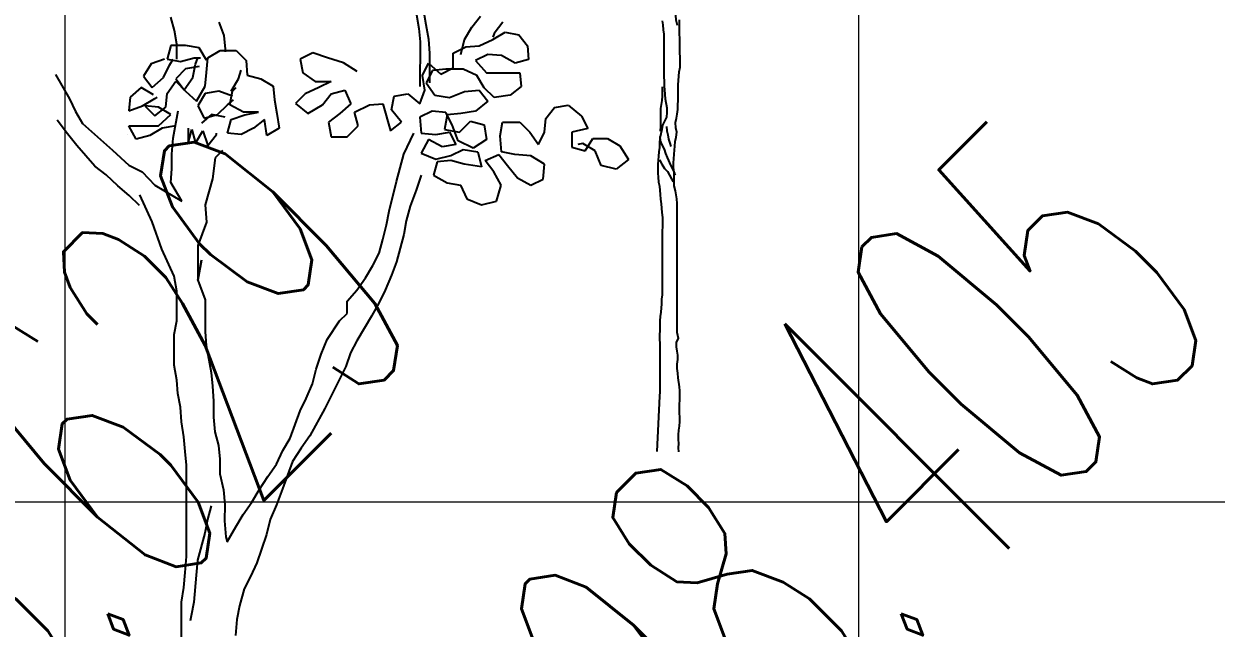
# Model space of a CAD drawing. Header units: millimetres. Extents: x 684983 to 685377, y 990360 to 990509.
# Drawn here: x 685053.91 to 685056.915, y 990445.721 to 990447.243 of the extents above; entities that cross this region are included whole.
import ezdxf

# ---------------------------------------------------------------- set-up
doc = ezdxf.new("R2010")
doc.units = ezdxf.units.MM
doc.header["$PDMODE"] = 35
doc.header["$PDSIZE"] = 0.2
for name, color, linetype in [('ANJILI', 7, 'Continuous'), ('dim', 7, 'Continuous'), ('MAHAGONY', 7, 'Continuous')]:
    doc.layers.add(name, color=color, linetype=linetype)
doc.layers.add('grid', color=8, linetype='Continuous', lineweight=9)
doc.layers.add('GRID LEVELS', color=7, linetype='Continuous', lineweight=13)
doc.styles.add('DIM', font='ARIALN.TTF', dxfattribs={"width": 0.8, "height": 1})
doc.styles.get("Standard").update_dxf_attribs({"font": 'RomanS'})
doc.dimstyles.get("Standard").update_dxf_attribs({"dimtxt": 1, "dimasz": 0.18, "dimexe": 0.18, "dimexo": 0.0625, "dimgap": 0.09, "dimtad": 0, "dimrnd": 0.05, "dimzin": 0, "dimdsep": 46, "dimtxsty": 'DIM', "dimcen": 0.09, "dimse1": 1, "dimse2": 1, "dimsd1": 1, "dimsd2": 1, "dimadec": 0, "dimazin": 0, "dimtfac": 1, "dimtix": 1, "dimtofl": 0, "dimtmove": 2, "dimatfit": 3, "dimfxl": 0, "dimtolj": 1, "dimtzin": 0, "dimarcsym": 0})

# ---------------------------------------------------------------- blocks, each defined once
blk = doc.blocks.new('*D27')
at = {"layer": 'Defpoints', "color": 0, "transparency": 16777216}
for p in [(685056.3962, 990448.8721), (685056.142, 990447.83), (685075.2439, 990443.1706)]:
    blk.add_point(p, dxfattribs=at)
at = {"layer": 'dim', "color": 0, "transparency": 16777216, "insert": (685065.9471, 990446.5424), "char_height": 1, "attachment_point": 5, "rotation": 346.2918, "style": 'DIM'}
blk.add_mtext('\\A1;19.65', dxfattribs=at)
blk = doc.blocks.new('seee')
at = {"color": 84}
for p, q in [((11632.51, -2984.79, 6505.24), (11632.96, -2987.26, 6505.24)), ((11634.3, -2986.59, 6505.24), (11633.86, -2984.12, 6505.24)), ((11642.6, -2987.05, 6505.24), (11644.17, -2985.03, 6505.24)), ((11588.54, -2987.67, 6505.24), (11587.87, -2985.2, 6505.24)), ((11596.61, -2986.11, 6505.24), (11597.51, -2988.58, 6505.24)), ((11632.96, -2987.26, 6505.24), (11633.18, -2989.73, 6505.24)), ((11634.75, -2989.28, 6505.24), (11634.3, -2986.59, 6505.24)), ((11641.25, -2989.29, 6505.24), (11642.6, -2987.05, 6505.24)), ((11648.21, -2986.15, 6505.24), (11646.64, -2988.17, 6505.24)), ((11588.98, -2990.14, 6505.24), (11588.54, -2987.67, 6505.24)), ((11597.51, -2988.58, 6505.24), (11597.73, -2991.04, 6505.24)), ((11634.97, -2991.75, 6505.24), (11634.75, -2989.28, 6505.24)), ((11640.58, -2991.98, 6505.24), (11641.25, -2989.29, 6505.24)), ((11643.95, -2990.41, 6505.24), (11646.41, -2989.29, 6505.24)), ((11646.41, -2989.29, 6505.24), (11648.66, -2987.95, 6505.24)), ((11646.64, -2988.17, 6505.24), (11646.41, -2988.85, 6505.24)), ((11648.66, -2987.95, 6505.24), (11651.13, -2988.4, 6505.24)), ((11651.13, -2988.4, 6505.24), (11652.69, -2990.42, 6505.24)), ((11587.86, -2990.36, 6505.24), (11587.19, -2992.83, 6505.24)), ((11590.55, -2990.36, 6505.24), (11587.86, -2990.36, 6505.24)), ((11588.98, -2992.83, 6505.24), (11588.98, -2990.14, 6505.24)), ((11593.02, -2990.82, 6505.24), (11590.55, -2990.36, 6505.24)), ((11594.36, -2993.06, 6505.24), (11593.02, -2990.82, 6505.24)), ((11594.59, -2992.61, 6505.24), (11596.83, -2991.27, 6505.24)), ((11596.83, -2991.27, 6505.24), (11599.75, -2991.27, 6505.24)), ((11597.73, -2991.04, 6505.24), (11597.73, -2991.49, 6505.24)), ((11599.75, -2991.27, 6505.24), (11601.54, -2993.07, 6505.24)), ((11633.18, -2989.73, 6505.24), (11633.17, -2997.81, 6505.24)), ((11639.23, -2991.76, 6505.24), (11641.48, -2990.64, 6505.24)), ((11641.48, -2990.64, 6505.24), (11643.95, -2990.41, 6505.24)), ((11652.69, -2990.42, 6505.24), (11652.92, -2992.89, 6505.24)), ((11584.27, -2993.72, 6505.24), (11582.92, -2995.97, 6505.24)), ((11586.74, -2992.83, 6505.24), (11584.27, -2993.72, 6505.24)), ((11587.19, -2992.83, 6505.24), (11589.65, -2993.28, 6505.24)), ((11587.63, -2993.95, 6505.24), (11588.31, -2992.83, 6505.24)), ((11589.65, -2993.28, 6505.24), (11592.12, -2992.61, 6505.24)), ((11591.89, -2996.2, 6505.24), (11592.35, -2993.73, 6505.24)), ((11592.12, -2992.61, 6505.24), (11593.24, -2992.61, 6505.24)), ((11592.35, -2993.73, 6505.24), (11592.79, -2992.61, 6505.24)), ((11594.36, -2995.3, 6505.24), (11594.59, -2992.61, 6505.24)), ((11601.54, -2993.07, 6505.24), (11601.77, -2995.76, 6505.24)), ((11613.66, -2991.73, 6505.24), (11611.41, -2992.85, 6505.24)), ((11611.41, -2992.85, 6505.24), (11611.86, -2995.32, 6505.24)), ((11616.35, -2992.63, 6505.24), (11613.66, -2991.73, 6505.24)), ((11619.27, -2993.53, 6505.24), (11616.35, -2992.63, 6505.24)), ((11621.73, -2995.1, 6505.24), (11619.27, -2993.53, 6505.24)), ((11633.62, -2995.79, 6505.24), (11634.74, -2993.55, 6505.24)), ((11634.74, -2993.55, 6505.24), (11636.99, -2995.57, 6505.24)), ((11634.97, -2997.14, 6505.24), (11634.97, -2991.75, 6505.24)), ((11639.23, -2994.45, 6505.24), (11639.23, -2991.76, 6505.24)), ((11645.51, -2991.99, 6505.24), (11643.27, -2993.1, 6505.24)), ((11643.27, -2993.1, 6505.24), (11645.29, -2995.35, 6505.24)), ((11647.98, -2992.21, 6505.24), (11645.51, -2991.99, 6505.24)), ((11650.45, -2993.56, 6505.24), (11647.98, -2992.21, 6505.24)), ((11652.92, -2992.89, 6505.24), (11650.45, -2993.56, 6505.24)), ((11566.92, -2995.64, 6505.24), (11569.47, -3000.08, 6505.24)), ((11582.92, -2995.97, 6505.24), (11584.49, -2997.99, 6505.24)), ((11586.51, -2996.19, 6505.24), (11587.63, -2993.95, 6505.24)), ((11590.55, -2994.63, 6505.24), (11588.75, -2996.42, 6505.24)), ((11593.02, -2994.18, 6505.24), (11590.55, -2994.63, 6505.24)), ((11594.14, -2997.77, 6505.24), (11594.36, -2995.3, 6505.24)), ((11600.19, -2996.43, 6505.24), (11600.64, -2994.86, 6505.24)), ((11601.77, -2995.76, 6505.24), (11604.23, -2996.43, 6505.24)), ((11611.86, -2995.32, 6505.24), (11614.1, -2996.89, 6505.24)), ((11634.07, -2998.48, 6505.24), (11633.62, -2995.79, 6505.24)), ((11635.42, -2994.89, 6505.24), (11634.29, -2997.13, 6505.24)), ((11637.88, -2994.67, 6505.24), (11635.42, -2994.89, 6505.24)), ((11636.99, -2995.57, 6505.24), (11639.23, -2994.45, 6505.24)), ((11641.03, -2994.67, 6505.24), (11637.88, -2994.67, 6505.24)), ((11643.49, -2995.8, 6505.24), (11641.03, -2994.67, 6505.24)), ((11644.84, -2998.04, 6505.24), (11643.49, -2995.8, 6505.24)), ((11645.29, -2995.35, 6505.24), (11651.34, -2995.36, 6505.24)), ((11651.34, -2995.36, 6505.24), (11651.57, -2997.82, 6505.24)), ((11582.47, -2997.98, 6505.24), (11580.45, -2999.78, 6505.24)), ((11584.71, -2999.33, 6505.24), (11582.47, -2997.98, 6505.24)), ((11584.49, -2997.99, 6505.24), (11586.51, -2996.19, 6505.24)), ((11587.18, -2999.11, 6505.24), (11588.75, -2996.87, 6505.24)), ((11588.75, -2996.42, 6505.24), (11590.32, -2998.44, 6505.24)), ((11588.75, -2996.87, 6505.24), (11590.55, -2998.66, 6505.24)), ((11590.32, -2998.44, 6505.24), (11591.89, -2996.2, 6505.24)), ((11592.56, -3000.46, 6505.24), (11594.14, -2997.77, 6505.24)), ((11598.85, -2998.67, 6505.24), (11600.19, -2996.43, 6505.24)), ((11599.07, -2998.67, 6505.24), (11599.74, -2998, 6505.24)), ((11604.23, -2996.43, 6505.24), (11606.47, -2997.78, 6505.24)), ((11606.47, -2997.78, 6505.24), (11606.7, -3000.25, 6505.24)), ((11614.77, -2998.01, 6505.24), (11612.31, -2999.13, 6505.24)), ((11614.1, -2996.89, 6505.24), (11617.02, -2996.89, 6505.24)), ((11617.02, -2996.89, 6505.24), (11614.77, -2998.01, 6505.24)), ((11634.29, -2997.13, 6505.24), (11635.86, -2999.38, 6505.24)), ((11646.63, -2999.84, 6505.24), (11644.84, -2998.04, 6505.24)), ((11651.57, -2997.82, 6505.24), (11649.55, -2999.39, 6505.24)), ((11569.47, -3000.08, 6505.24), (11570.53, -3002.35, 6505.24)), ((11580.45, -2999.78, 6505.24), (11580.22, -3002.24, 6505.24)), ((11582.69, -3001.35, 6505.24), (11584.94, -3000.01, 6505.24)), ((11584.94, -3000.01, 6505.24), (11585.39, -2999.78, 6505.24)), ((11586.95, -3001.58, 6505.24), (11587.18, -2999.11, 6505.24)), ((11590.55, -2998.66, 6505.24), (11592.56, -3000.46, 6505.24)), ((11594.13, -2999.12, 6505.24), (11592.79, -3001.36, 6505.24)), ((11596.6, -2998.67, 6505.24), (11594.13, -2999.12, 6505.24)), ((11599.07, -2999.57, 6505.24), (11596.6, -2998.67, 6505.24)), ((11598.17, -3001.14, 6505.24), (11599.29, -3000.24, 6505.24)), ((11598.62, -3001.14, 6505.24), (11599.07, -2998.67, 6505.24)), ((11606.7, -3000.25, 6505.24), (11607.14, -3002.72, 6505.24)), ((11612.31, -2999.13, 6505.24), (11610.51, -3000.93, 6505.24)), ((11615.44, -3001.16, 6505.24), (11617.02, -2999.14, 6505.24)), ((11617.02, -2999.14, 6505.24), (11619.49, -2998.47, 6505.24)), ((11619.49, -2998.47, 6505.24), (11620.6, -3000.94, 6505.24)), ((11628.01, -3002.06, 6505.24), (11628.46, -2999.6, 6505.24)), ((11628.46, -2999.6, 6505.24), (11630.93, -2999.15, 6505.24)), ((11630.93, -2999.15, 6505.24), (11633.17, -3000.95, 6505.24)), ((11633.17, -3000.95, 6505.24), (11634.07, -2998.48, 6505.24)), ((11635.86, -2999.38, 6505.24), (11638.55, -2999.83, 6505.24)), ((11638.55, -2999.83, 6505.24), (11641.25, -2998.71, 6505.24)), ((11641.25, -2998.71, 6505.24), (11643.94, -2998.49, 6505.24)), ((11643.94, -2998.49, 6505.24), (11645.51, -3000.51, 6505.24)), ((11649.55, -2999.39, 6505.24), (11646.63, -2999.84, 6505.24)), ((11570.53, -3002.35, 6505.24), (11571.8, -3004.57, 6505.24)), ((11580.22, -3002.24, 6505.24), (11582.69, -3001.35, 6505.24)), ((11585.61, -3001.58, 6505.24), (11583.14, -3001.35, 6505.24)), ((11583.14, -3001.35, 6505.24), (11584.93, -3003.15, 6505.24)), ((11584.93, -3003.15, 6505.24), (11586.95, -3001.58, 6505.24)), ((11587.85, -3002.92, 6505.24), (11585.61, -3001.58, 6505.24)), ((11588.29, -3007.19, 6505.24), (11589.2, -3002.25, 6505.24)), ((11592.79, -3001.36, 6505.24), (11593.91, -3003.6, 6505.24)), ((11596.37, -3002.93, 6505.24), (11598.17, -3001.14, 6505.24)), ((11601.09, -3002.49, 6505.24), (11598.62, -3001.14, 6505.24)), ((11603.78, -3002.49, 6505.24), (11601.09, -3002.49, 6505.24)), ((11601.31, -3002.94, 6505.24), (11603.78, -3002.49, 6505.24)), ((11610.51, -3000.93, 6505.24), (11612.75, -3002.72, 6505.24)), ((11612.75, -3002.72, 6505.24), (11615.44, -3001.16, 6505.24)), ((11620.6, -3000.94, 6505.24), (11618.58, -3002.73, 6505.24)), ((11621.28, -3002.51, 6505.24), (11623.97, -3001.16, 6505.24)), ((11623.97, -3001.16, 6505.24), (11626.44, -3000.94, 6505.24)), ((11626.44, -3000.94, 6505.24), (11627.78, -3005.88, 6505.24)), ((11629.8, -3004.31, 6505.24), (11628.01, -3002.06, 6505.24)), ((11635.41, -3002.3, 6505.24), (11633.17, -3003.42, 6505.24)), ((11637.88, -3002.52, 6505.24), (11635.41, -3002.3, 6505.24)), ((11643.26, -3002.3, 6505.24), (11640.57, -3002.75, 6505.24)), ((11645.51, -3000.51, 6505.24), (11643.26, -3002.3, 6505.24)), ((11656.05, -3003.66, 6505.24), (11657.62, -3001.64, 6505.24)), ((11657.62, -3001.64, 6505.24), (11660.09, -3001.2, 6505.24)), ((11660.09, -3001.2, 6505.24), (11662.55, -3003.22, 6505.24)), ((11569.05, -3006.45, 6505.24), (11567.22, -3003.91, 6505.24)), ((11571.8, -3004.57, 6505.24), (11577.24, -3009.41, 6505.24)), ((11585.6, -3004.94, 6505.24), (11587.85, -3002.92, 6505.24)), ((11595.25, -3002.93, 6505.24), (11593.46, -3004.5, 6505.24)), ((11593.91, -3003.6, 6505.24), (11596.37, -3002.93, 6505.24)), ((11597.72, -3003.38, 6505.24), (11595.25, -3002.93, 6505.24)), ((11598.17, -3006.3, 6505.24), (11598.84, -3003.83, 6505.24)), ((11598.84, -3003.83, 6505.24), (11601.31, -3002.94, 6505.24)), ((11604.9, -3003.84, 6505.24), (11602.88, -3005.41, 6505.24)), ((11605.34, -3006.75, 6505.24), (11604.9, -3003.84, 6505.24)), ((11607.14, -3002.72, 6505.24), (11607.59, -3005.41, 6505.24)), ((11618.58, -3002.73, 6505.24), (11616.56, -3004.3, 6505.24)), ((11616.56, -3004.3, 6505.24), (11617.01, -3006.99, 6505.24)), ((11621.95, -3004.98, 6505.24), (11621.28, -3002.51, 6505.24)), ((11627.78, -3005.88, 6505.24), (11629.8, -3004.31, 6505.24)), ((11633.17, -3003.42, 6505.24), (11633.39, -3006.33, 6505.24)), ((11638.1, -3002.97, 6505.24), (11637.65, -3005.66, 6505.24)), ((11639, -3004.77, 6505.24), (11637.88, -3002.52, 6505.24)), ((11640.57, -3002.75, 6505.24), (11638.1, -3002.97, 6505.24)), ((11640.34, -3006.11, 6505.24), (11642.36, -3004.1, 6505.24)), ((11642.36, -3004.1, 6505.24), (11644.83, -3004.77, 6505.24)), ((11647.74, -3006.79, 6505.24), (11648.2, -3004.33, 6505.24)), ((11648.2, -3004.33, 6505.24), (11651.34, -3004.33, 6505.24)), ((11651.34, -3004.33, 6505.24), (11653.13, -3006.13, 6505.24)), ((11655.82, -3006.13, 6505.24), (11656.05, -3003.66, 6505.24)), ((11662.55, -3003.22, 6505.24), (11663.67, -3005.46, 6505.24)), ((11570.76, -3008.55, 6505.24), (11569.05, -3006.45, 6505.24)), ((11579.99, -3006.51, 6505.24), (11579.99, -3006.51, 6505.24)), ((11581.56, -3007.41, 6505.24), (11580.22, -3004.94, 6505.24)), ((11580.22, -3004.94, 6505.24), (11585.6, -3004.94, 6505.24)), ((11584.03, -3006.74, 6505.24), (11581.56, -3007.41, 6505.24)), ((11586.28, -3005.39, 6505.24), (11584.03, -3006.74, 6505.24)), ((11588.75, -3004.94, 6505.24), (11586.28, -3005.39, 6505.24)), ((11590.99, -3005.4, 6505.24), (11590.99, -3008.09, 6505.24)), ((11590.99, -3008.09, 6505.24), (11591.66, -3005.62, 6505.24)), ((11591.66, -3005.62, 6505.24), (11592.33, -3008.09, 6505.24)), ((11592.33, -3008.09, 6505.24), (11593.68, -3005.85, 6505.24)), ((11593.68, -3005.85, 6505.24), (11594.57, -3008.54, 6505.24)), ((11594.57, -3008.54, 6505.24), (11596.15, -3006.52, 6505.24)), ((11596.15, -3006.52, 6505.24), (11596.15, -3006.3, 6505.24)), ((11600.63, -3006.53, 6505.24), (11598.17, -3006.3, 6505.24)), ((11602.88, -3005.41, 6505.24), (11600.63, -3006.53, 6505.24)), ((11607.59, -3005.41, 6505.24), (11605.34, -3006.75, 6505.24)), ((11619.93, -3006.99, 6505.24), (11621.95, -3004.98, 6505.24)), ((11630.24, -3010.14, 6505.24), (11632.04, -3006.33, 6505.24)), ((11633.39, -3006.33, 6505.24), (11636.08, -3006.56, 6505.24)), ((11636.08, -3006.56, 6505.24), (11638.55, -3006.11, 6505.24)), ((11637.65, -3005.66, 6505.24), (11640.34, -3006.11, 6505.24)), ((11638.55, -3006.11, 6505.24), (11639.67, -3008.36, 6505.24)), ((11640.12, -3007.68, 6505.24), (11639, -3004.77, 6505.24)), ((11644.83, -3004.77, 6505.24), (11645.28, -3007.46, 6505.24)), ((11647.97, -3009.71, 6505.24), (11647.74, -3006.79, 6505.24)), ((11653.13, -3006.13, 6505.24), (11654.7, -3008.37, 6505.24)), ((11654.7, -3008.37, 6505.24), (11655.82, -3006.13, 6505.24)), ((11660.76, -3006.13, 6505.24), (11660.75, -3008.82, 6505.24)), ((11663.67, -3005.46, 6505.24), (11660.76, -3006.13, 6505.24)), ((11574.06, -3012.32, 6505.24), (11570.76, -3008.55, 6505.24)), ((11588.07, -3010.1, 6505.24), (11588.29, -3007.19, 6505.24)), ((11617.01, -3006.99, 6505.24), (11619.93, -3006.99, 6505.24)), ((11634.73, -3007.45, 6505.24), (11633.38, -3009.92, 6505.24)), ((11637.2, -3008.8, 6505.24), (11634.73, -3007.45, 6505.24)), ((11639.67, -3008.36, 6505.24), (11637.2, -3008.8, 6505.24)), ((11642.81, -3009.03, 6505.24), (11640.12, -3007.68, 6505.24)), ((11645.28, -3007.46, 6505.24), (11642.81, -3009.03, 6505.24)), ((11660.75, -3008.82, 6505.24), (11663.22, -3009.5, 6505.24)), ((11662.77, -3008.15, 6505.24), (11661.88, -3008.38, 6505.24)), ((11665.02, -3009.5, 6505.24), (11662.77, -3008.15, 6505.24)), ((11663.22, -3009.5, 6505.24), (11664.57, -3007.26, 6505.24)), ((11664.57, -3007.26, 6505.24), (11667.26, -3007.26, 6505.24)), ((11667.26, -3007.26, 6505.24), (11669.5, -3008.61, 6505.24)), ((11669.5, -3008.61, 6505.24), (11671.07, -3011.08, 6505.24)), ((11577.24, -3009.41, 6505.24), (11580.26, -3012.1, 6505.24)), ((11588.07, -3012.8, 6505.24), (11588.07, -3010.1, 6505.24)), ((11595.92, -3010.78, 6505.24), (11595.47, -3014.6, 6505.24)), ((11597.27, -3009.44, 6505.24), (11595.92, -3010.78, 6505.24)), ((11628.89, -3015.08, 6505.24), (11630.24, -3010.14, 6505.24)), ((11633.38, -3009.92, 6505.24), (11636.07, -3011.05, 6505.24)), ((11636.07, -3011.05, 6505.24), (11638.77, -3010.37, 6505.24)), ((11638.77, -3010.37, 6505.24), (11641.01, -3009.25, 6505.24)), ((11641.01, -3009.25, 6505.24), (11643.7, -3009.71, 6505.24)), ((11643.7, -3009.71, 6505.24), (11644.37, -3012.4, 6505.24)), ((11645.05, -3011.28, 6505.24), (11647.52, -3010.16, 6505.24)), ((11647.52, -3010.16, 6505.24), (11649.09, -3012.18, 6505.24)), ((11650.43, -3010.16, 6505.24), (11647.97, -3009.71, 6505.24)), ((11653.35, -3010.39, 6505.24), (11650.43, -3010.16, 6505.24)), ((11655.82, -3011.96, 6505.24), (11653.35, -3010.39, 6505.24)), ((11666.13, -3012.19, 6505.24), (11665.02, -3009.5, 6505.24)), ((11671.07, -3011.08, 6505.24), (11668.83, -3012.87, 6505.24)), ((11576.09, -3013.88, 6505.24), (11574.06, -3012.32, 6505.24)), ((11580.26, -3012.1, 6505.24), (11582.67, -3013.32, 6505.24)), ((11582.67, -3013.32, 6505.24), (11584.93, -3015.74, 6505.24)), ((11587.84, -3015.26, 6505.24), (11588.07, -3012.8, 6505.24)), ((11636.3, -3011.49, 6505.24), (11635.62, -3013.96, 6505.24)), ((11638.77, -3011.27, 6505.24), (11636.3, -3011.49, 6505.24)), ((11641.23, -3011.95, 6505.24), (11638.77, -3011.27, 6505.24)), ((11644.37, -3012.4, 6505.24), (11641.23, -3011.95, 6505.24)), ((11646.62, -3013.3, 6505.24), (11645.05, -3011.28, 6505.24)), ((11647.96, -3015.77, 6505.24), (11646.62, -3013.3, 6505.24)), ((11649.09, -3012.18, 6505.24), (11650.88, -3014.42, 6505.24)), ((11655.59, -3014.65, 6505.24), (11655.82, -3011.96, 6505.24)), ((11668.83, -3012.87, 6505.24), (11666.13, -3012.19, 6505.24)), ((11578.24, -3015.87, 6505.24), (11576.09, -3013.88, 6505.24)), ((11589.85, -3018.63, 6505.24), (11587.84, -3015.26, 6505.24)), ((11595.47, -3014.6, 6505.24), (11594.12, -3019.31, 6505.24)), ((11627.54, -3020.46, 6505.24), (11628.89, -3015.08, 6505.24)), ((11633.38, -3013.96, 6505.24), (11632.48, -3016.65, 6505.24)), ((11635.62, -3013.96, 6505.24), (11638.09, -3015.31, 6505.24)), ((11638.09, -3015.31, 6505.24), (11640.56, -3015.76, 6505.24)), ((11650.88, -3014.42, 6505.24), (11653.34, -3015.77, 6505.24)), ((11653.34, -3015.77, 6505.24), (11655.59, -3014.65, 6505.24)), ((11580.32, -3017.64, 6505.24), (11578.24, -3015.87, 6505.24)), ((11582.19, -3019.47, 6505.24), (11580.32, -3017.64, 6505.24)), ((11584.47, -3022.44, 6505.24), (11582.23, -3017.5, 6505.24)), ((11584.93, -3015.74, 6505.24), (11589.85, -3018.63, 6505.24)), ((11632.48, -3016.65, 6505.24), (11631.36, -3019.57, 6505.24)), ((11640.56, -3015.76, 6505.24), (11641.68, -3018.23, 6505.24)), ((11647.06, -3018.68, 6505.24), (11647.96, -3015.77, 6505.24)), ((11594.12, -3019.31, 6505.24), (11594.34, -3022.45, 6505.24)), ((11631.36, -3019.57, 6505.24), (11630.68, -3022.26, 6505.24)), ((11641.68, -3018.23, 6505.24), (11644.37, -3019.35, 6505.24)), ((11644.37, -3019.35, 6505.24), (11647.06, -3018.68, 6505.24)), ((11627.09, -3022.93, 6505.24), (11627.54, -3020.46, 6505.24)), ((11586.26, -3027.38, 6505.24), (11584.47, -3022.44, 6505.24)), ((11594.34, -3022.45, 6505.24), (11592.76, -3026.71, 6505.24)), ((11626.41, -3025.62, 6505.24), (11627.09, -3022.93, 6505.24)), ((11630.68, -3022.26, 6505.24), (11630.23, -3024.72, 6505.24)), ((11625.74, -3028.09, 6505.24), (11626.41, -3025.62, 6505.24)), ((11630.23, -3024.72, 6505.24), (11628.88, -3029.66, 6505.24)), ((11588.5, -3032.31, 6505.24), (11586.26, -3027.38, 6505.24)), ((11592.76, -3026.71, 6505.24), (11592.76, -3032.99, 6505.24)), ((11624.62, -3030.33, 6505.24), (11625.74, -3028.09, 6505.24)), ((11592.76, -3032.99, 6505.24), (11593.43, -3029.4, 6505.24)), ((11593.43, -3029.4, 6505.24), (11592.76, -3032.99, 6505.24)), ((11623.27, -3032.57, 6505.24), (11624.62, -3030.33, 6505.24)), ((11628.88, -3029.66, 6505.24), (11627.98, -3032.13, 6505.24)), ((11588.94, -3035.01, 6505.24), (11588.5, -3032.31, 6505.24)), ((11621.7, -3034.81, 6505.24), (11623.27, -3032.57, 6505.24)), ((11627.98, -3032.13, 6505.24), (11626.86, -3034.82, 6505.24)), ((11588.94, -3040.39, 6505.24), (11588.94, -3035.01, 6505.24)), ((11592.76, -3032.99, 6505.24), (11594.1, -3036.58, 6505.24)), ((11619.9, -3036.83, 6505.24), (11621.7, -3034.81, 6505.24)), ((11626.86, -3034.82, 6505.24), (11625.73, -3037.06, 6505.24)), ((11594.1, -3036.58, 6505.24), (11594.1, -3042.41, 6505.24)), ((11619.9, -3039.07, 6505.24), (11619.9, -3036.83, 6505.24)), ((11625.73, -3037.06, 6505.24), (11624.38, -3039.53, 6505.24)), ((11618.55, -3040.42, 6505.24), (11619.9, -3039.07, 6505.24)), ((11588.49, -3042.86, 6505.24), (11588.94, -3040.39, 6505.24)), ((11616.3, -3043.78, 6505.24), (11618.55, -3040.42, 6505.24)), ((11624.38, -3039.53, 6505.24), (11621.69, -3044.01, 6505.24)), ((11588.48, -3048.47, 6505.24), (11588.49, -3042.86, 6505.24)), ((11594.1, -3042.41, 6505.24), (11594.32, -3044.88, 6505.24)), ((11594.32, -3044.88, 6505.24), (11595.21, -3049.82, 6505.24)), ((11615.18, -3046.47, 6505.24), (11616.3, -3043.78, 6505.24)), ((11621.69, -3044.01, 6505.24), (11620.56, -3046.25, 6505.24)), ((11614.28, -3049.16, 6505.24), (11615.18, -3046.47, 6505.24)), ((11620.56, -3046.25, 6505.24), (11619.66, -3048.72, 6505.24)), ((11588.93, -3051.16, 6505.24), (11588.48, -3048.47, 6505.24)), ((11595.21, -3049.82, 6505.24), (11595.43, -3052.29, 6505.24)), ((11613.6, -3051.85, 6505.24), (11614.28, -3049.16, 6505.24)), ((11619.66, -3048.72, 6505.24), (11615.84, -3056.34, 6505.24)), ((11589.15, -3053.63, 6505.24), (11588.93, -3051.16, 6505.24)), ((11595.43, -3052.29, 6505.24), (11595.65, -3054.98, 6505.24)), ((11612.48, -3054.54, 6505.24), (11613.6, -3051.85, 6505.24)), ((11589.6, -3056.09, 6505.24), (11589.15, -3053.63, 6505.24)), ((11589.82, -3058.79, 6505.24), (11589.6, -3056.09, 6505.24)), ((11595.65, -3054.98, 6505.24), (11595.65, -3057.89, 6505.24)), ((11611.36, -3056.79, 6505.24), (11612.48, -3054.54, 6505.24)), ((11615.84, -3056.34, 6505.24), (11613.15, -3061.28, 6505.24)), ((11590.26, -3061.48, 6505.24), (11589.82, -3058.79, 6505.24)), ((11595.65, -3057.89, 6505.24), (11595.87, -3060.59, 6505.24)), ((11609.56, -3061.72, 6505.24), (11611.36, -3056.79, 6505.24)), ((11595.87, -3060.59, 6505.24), (11596.54, -3063.05, 6505.24)), ((11590.49, -3064.17, 6505.24), (11590.26, -3061.48, 6505.24)), ((11596.54, -3063.05, 6505.24), (11596.77, -3065.52, 6505.24)), ((11608.21, -3063.96, 6505.24), (11609.56, -3061.72, 6505.24)), ((11613.15, -3061.28, 6505.24), (11611.57, -3063.52, 6505.24)), ((11590.71, -3066.64, 6505.24), (11590.49, -3064.17, 6505.24)), ((11607.08, -3066.43, 6505.24), (11608.21, -3063.96, 6505.24)), ((11611.57, -3063.52, 6505.24), (11610, -3065.98, 6505.24)), ((11590.69, -3083.24, 6505.24), (11590.71, -3066.64, 6505.24)), ((11596.77, -3065.52, 6505.24), (11596.76, -3068.21, 6505.24)), ((11605.51, -3068.67, 6505.24), (11607.08, -3066.43, 6505.24)), ((11610, -3065.98, 6505.24), (11608.2, -3070.92, 6505.24)), ((11596.76, -3068.21, 6505.24), (11597.43, -3071.13, 6505.24)), ((11603.94, -3071.14, 6505.24), (11605.51, -3068.67, 6505.24)), ((11597.43, -3071.13, 6505.24), (11597.66, -3073.82, 6505.24)), ((11602.59, -3073.38, 6505.24), (11603.94, -3071.14, 6505.24)), ((11608.2, -3070.92, 6505.24), (11607.08, -3073.83, 6505.24)), ((11597.66, -3073.82, 6505.24), (11597.65, -3076.74, 6505.24)), ((11601.02, -3075.62, 6505.24), (11602.59, -3073.38, 6505.24)), ((11607.08, -3073.83, 6505.24), (11605.95, -3076.52, 6505.24)), ((11595.19, -3074.05, 6505.24), (11594.51, -3076.51, 6505.24)), ((11599.67, -3077.86, 6505.24), (11601.02, -3075.62, 6505.24)), ((11594.51, -3076.51, 6505.24), (11594.06, -3078.98, 6505.24)), ((11597.65, -3076.74, 6505.24), (11597.87, -3079.66, 6505.24)), ((11598.1, -3080.55, 6505.24), (11599.67, -3077.86, 6505.24)), ((11605.95, -3076.52, 6505.24), (11605.28, -3079.21, 6505.24)), ((11594.06, -3078.98, 6505.24), (11592.71, -3083.91, 6505.24)), ((11597.87, -3079.66, 6505.24), (11598.1, -3080.55, 6505.24)), ((11605.28, -3079.21, 6505.24), (11604.38, -3081.91, 6505.24)), ((11604.38, -3081.91, 6505.24), (11603.48, -3084.37, 6505.24)), ((11590.47, -3086.16, 6505.24), (11590.69, -3083.24, 6505.24)), ((11592.71, -3083.91, 6505.24), (11592.48, -3086.61, 6505.24)), ((11603.48, -3084.37, 6505.24), (11602.36, -3086.84, 6505.24)), ((11590.24, -3088.85, 6505.24), (11590.47, -3086.16, 6505.24)), ((11592.48, -3086.61, 6505.24), (11592.03, -3091.54, 6505.24)), ((11602.36, -3086.84, 6505.24), (11601.23, -3089.08, 6505.24)), ((11589.79, -3091.54, 6505.24), (11590.24, -3088.85, 6505.24)), ((11601.23, -3089.08, 6505.24), (11600.33, -3092.22, 6505.24)), ((11589.77, -3111.28, 6505.24), (11589.79, -3091.54, 6505.24)), ((11592.03, -3091.54, 6505.24), (11591.58, -3094.01, 6505.24)), ((11600.33, -3092.22, 6505.24), (11599.88, -3094.69, 6505.24)), ((11591.58, -3094.01, 6505.24), (11591.36, -3094.91, 6505.24)), ((11599.88, -3094.69, 6505.24), (11599.65, -3097.61, 6505.24))]:
    blk.add_line(p, q, dxfattribs=at)
blk = doc.blocks.new('TREE30')
at = {"color": 15, "flags": 128}
for points in [[(0.0278, -0.004), (0.0268, 0.007), (0.0278, 0.018), (0.0268, 0.029), (0.0268, 0.042), (0.0278, 0.0541), (0.0298, 0.0651), (0.0308, 0.0771), (0.0307, 0.0891), (0.0297, 0.1001), (0.0297, 0.1241), (0.0307, 0.1351), (0.0307, 0.1602), (0.0297, 0.1712), (0.0256, 0.1952), (0.0246, 0.2072), (0.0236, 0.2202), (0.0236, 0.2322), (0.0246, 0.2442), (0.0246, 0.2562), (0.0236, 0.2672), (0.0216, 0.2782), (0.0216, 0.2913), (0.0265, 0.3013), (0.0235, 0.3173), (0.0233, 0.6649), (0.0223, 0.677), (0.0183, 0.699), (0.0153, 0.712), (0.0153, 0.749), (0.0132, 0.761), (0.0132, 0.774), (0.0142, 0.785), (0.0152, 0.797), (0.0172, 0.8191), (0.0182, 0.8311), (0.0202, 0.8431), (0.0222, 0.8561), (0.0192, 0.8681), (0.0191, 0.8821), (0.0211, 0.8941), (0.0231, 0.9051), (0.0251, 0.9172), (0.0251, 0.9302), (0.0261, 0.9422), (0.0261, 0.9842), (0.027, 0.9952), (0.029, 1.0192), (0.031, 1.0313), (0.031, 1.0573), (0.03, 1.0713), (0.0299, 1.1594)], [(-0.0171, 1.1563), (-0.0151, 1.1453), (-0.0141, 1.1323), (-0.0131, 1.1203), (-0.013, 1.0052), (-0.012, 0.9942), (-0.012, 0.9812), (-0.011, 0.9702), (-0.0089, 0.9462), (-0.0049, 0.9221), (-0.0049, 0.9091), (-0.0059, 0.8971), (-0.0159, 0.8751), (-0.0179, 0.8641), (-0.0239, 0.84), (-0.0248, 0.828), (-0.0248, 0.815), (-0.0258, 0.804), (-0.0268, 0.792), (-0.0288, 0.77), (-0.0288, 0.746), (-0.0278, 0.735), (-0.0267, 0.7219), (-0.0247, 0.7109), (-0.0227, 0.6889), (-0.0217, 0.6759), (-0.0197, 0.6639), (-0.0177, 0.6399), (-0.0167, 0.6269), (-0.0166, 0.6019), (-0.0176, 0.5908), (-0.0176, 0.4183), (-0.0186, 0.4073), (-0.0186, 0.3943), (-0.0206, 0.3723), (-0.0225, 0.3603), (-0.0235, 0.3483), (-0.0235, 0.3222), (-0.0245, 0.3112), (-0.0245, 0.2992), (-0.0235, 0.2872), (-0.0234, 0.1571), (-0.0244, 0.1461), (-0.0313, -0.0036)], [(0.0058, 1.2374), (0.0088, 1.2264), (0.0108, 1.2154), (0.0169, 1.1934), (0.0179, 1.1814), (0.0199, 1.1594), (0.0219, 1.1484), (0.0229, 1.1443)], [(-0.017, 0.9782), (-0.017, 0.9531), (-0.0179, 0.9421), (-0.0219, 0.9201), (-0.0219, 0.8721), (-0.0229, 0.8611), (-0.0229, 0.8591)], [(-0.0059, 0.8721), (-0.0049, 0.8601), (-0.0018, 0.8491), (0.0002, 0.8381), (0.0032, 0.8271), (0.0062, 0.8181)], [(-0.0239, 0.8451), (-0.0228, 0.833), (-0.0178, 0.822), (-0.0118, 0.811), (-0.0078, 0.799), (-0.0038, 0.788), (0.0062, 0.766), (0.0113, 0.756), (0.0163, 0.745), (0.0183, 0.742)], [(-0.0248, 0.782), (-0.0178, 0.77), (-0.0108, 0.759), (-0.0028, 0.751), (0.0023, 0.741), (0.0083, 0.731), (0.0123, 0.724)]]:
    blk.add_lwpolyline(points, dxfattribs=at)

msp = doc.modelspace()

# ---------------------------------------------------------------- linework, layer by layer
at = {"layer": 'grid'}
for p, q in [((685054.0136, 990509.1548), (685054.0136, 990370.8996)), ((685056.0136, 990509.1548), (685056.0136, 990370.8996)), ((685085.1957, 990446.0381), (684982.7636, 990446.0381))]:
    msp.add_line(p, q, dxfattribs=at)

# ---------------------------------------------------------------- block references
at = {"layer": 'ANJILI', "xscale": 0.01386104931414437, "yscale": 0.01386104931414437, "zscale": 0.01386104931414437}
msp.add_blockref('seee', (684893.6606, 990488.6383, 98.652), dxfattribs=at)
at = {"layer": 'MAHAGONY', "color": 7, "xscale": 0.9355958136093464, "yscale": 0.9355958136093464, "zscale": 0.9355958136093464}
msp.add_blockref('TREE30', (685055.535, 990446.169, 98.419), dxfattribs=at)

# ---------------------------------------------------------------- texts
at = {"layer": 'GRID LEVELS', "width": 0.5}
for s, p in [('98.405', (685055.63, 990445.1578, 98.4054)), ('98.629', (685053.63, 990445.1578, 98.6295))]:
    msp.add_text(s, height=0.8, rotation=45, dxfattribs=at).set_placement(p)

# ---------------------------------------------------------------- dimensions: what is measured, and where the dimension line sits
at = {"layer": 'dim'}
dim = msp.add_aligned_dim(p1=(685075.2439, 990443.1706), p2=(685056.142, 990447.83), distance=-1.0727, dimstyle='Standard', dxfattribs=at)
dim.commit()
dim.dimension.update_dxf_attribs({"geometry": '*D27', "text_midpoint": (685065.9471, 990446.5424)})

doc.saveas('drawing.dxf')
